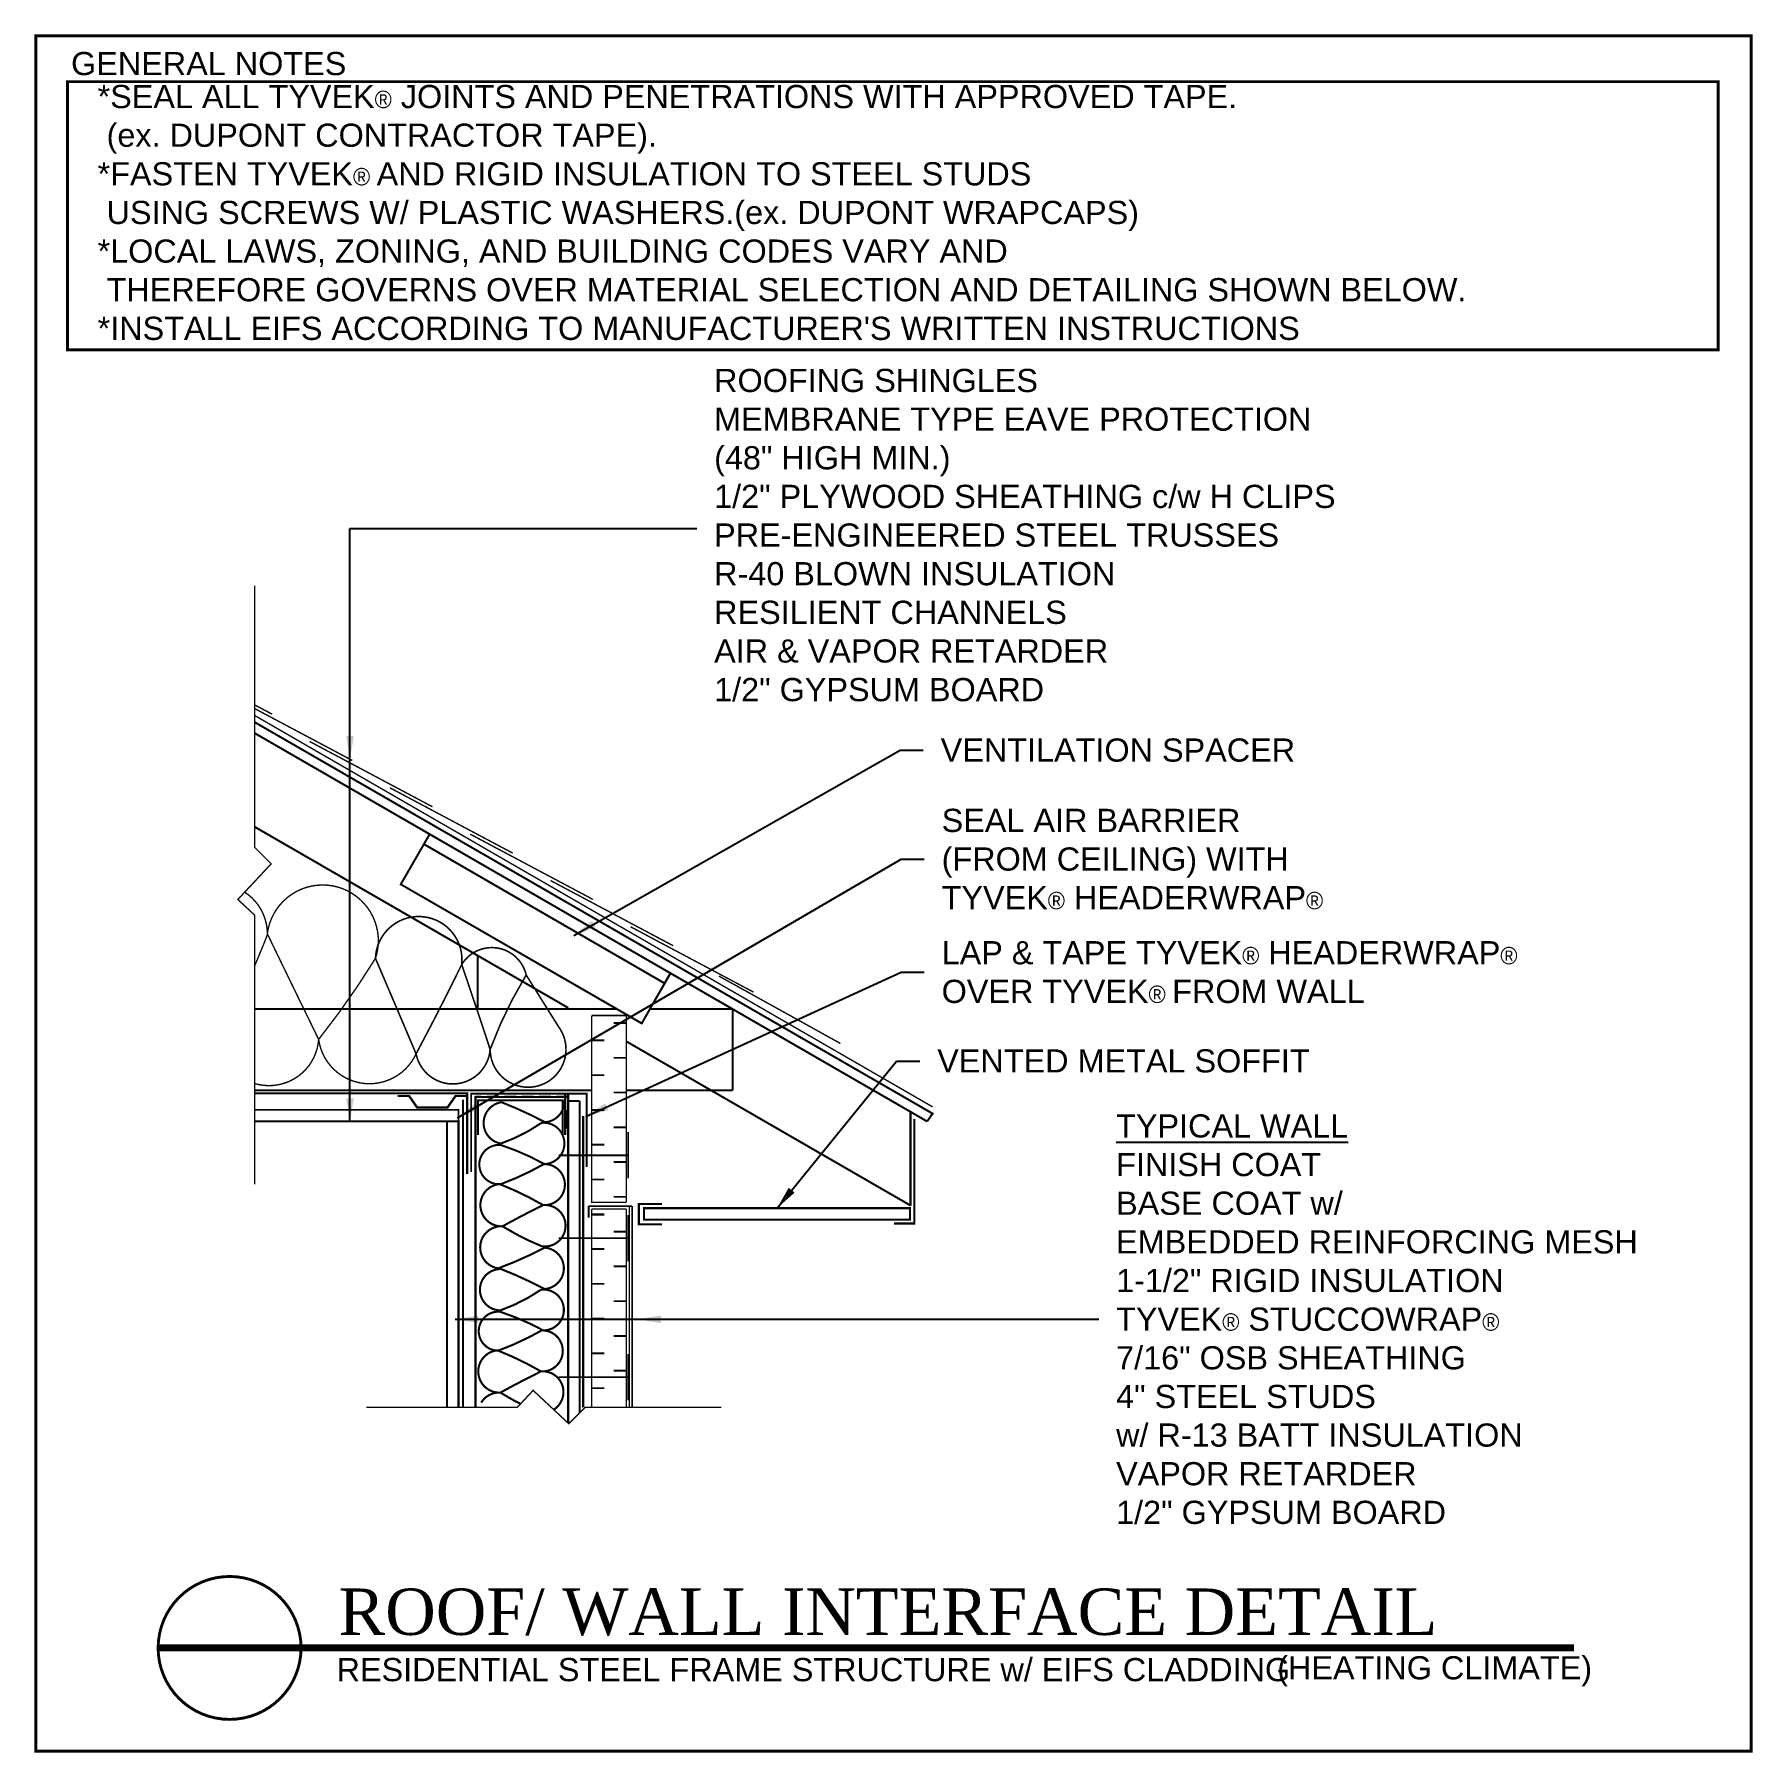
# Model space of a CAD drawing. Extents: x -11.2 to 62.9, y 241.7 to 315.8.
import ezdxf

# ---------------------------------------------------------------- set-up
doc = ezdxf.new("R2010")
doc.units = 0
doc.header["$MEASUREMENT"] = 0
for name, pattern in [('CENTER', [2, 1.25, -0.25, 0.25, -0.25]), ('DASHED', [0.75, 0.5, -0.25]), ('DASHED2', [0.375, 0.25, -0.125])]:
    doc.linetypes.add(name, pattern=pattern)
doc.layers.get('0').update_dxf_attribs({"linetype": 'CONTINUOUS'})
for name, color, linetype in [('CLADDING', 7, 'CONTINUOUS'), ('FASTENING', 1, 'CONTINUOUS'), ('INSULATION', 40, 'CONTINUOUS'), ('ROOFING', 7, 'CONTINUOUS'), ('STRUCTURE', 7, 'CONTINUOUS'), ('TEXT', 7, 'CONTINUOUS'), ('TITLE', 7, 'CONTINUOUS'), ('TYVEK', 5, 'DASHED'), ('VAPOURBARRIER', 114, 'CENTER')]:
    doc.layers.add(name, color=color, linetype=linetype)
doc.styles.add('DETAILS', font='sanss___.ttf', dxfattribs={"height": 1})
doc.styles.add('TITLE', font='TIMES.TTF', dxfattribs={"height": 2})
doc.dimstyles.new('TYVEKDETAILS', dxfattribs={"dimtxt": 1.5, "dimasz": 1, "dimexe": 0.75, "dimexo": 0.75, "dimgap": 0.75, "dimtad": 0, "dimtih": 1, "dimtoh": 1, "dimdec": 4, "dimzin": 0, "dimtxsty": 'DETAILS', "dimcen": 0.0625, "dimazin": 3, "dimtfac": 1, "dimtdec": 4, "dimtofl": 0, "dimtmove": 0, "dimatfit": 3, "dimtolj": 1, "dimtzin": 0})

# ---------------------------------------------------------------- blocks, each defined once
blk = doc.blocks.new('A$C7CAA776A')
at = {"layer": 'INSULATION', "const_width": 0.1}
blk.add_lwpolyline([(0, 0.55), (0.5, 0.55), (0.849, 0.05), (2.151, 0.05), (2.5, 0.55), (3, 0.55)], dxfattribs=at)

msp = doc.modelspace()

# ---------------------------------------------------------------- linework, layer by layer
at = {"const_width": 0.125}
msp.add_lwpolyline([(-11.187, 241.721), (62.813, 241.721), (62.813, 315.721), (-11.187, 315.721)], close=True, dxfattribs=at)
at = {"const_width": 0.06}
for points in [[(-1.741, 266.168), (-1.741, 277.781), (-2.471, 278.464), (-1.034, 280), (-1.741, 280.707), (-1.741, 292.006)], [(3.078, 256.556), (9.585, 256.556), (10.268, 257.286), (11.804, 255.849), (12.511, 256.556), (18.391, 256.556)]]:
    msp.add_lwpolyline(points, dxfattribs=at)
at = {"const_width": 0.125}
msp.add_lwpolyline([(-2.828, 249.258, -1), (-2.828, 243.092, -1), (-2.828, 249.258, -0.7496)], format="xyb", dxfattribs=at)
at = {"layer": 'CLADDING'}
for points, const_width in [([(12.663, 265.233), (12.663, 264.733)], 0.09), ([(14.538, 265.233), (12.663, 265.233)], 0.06), ([(14.413, 256.556), (14.413, 265.233)], 0.06), ([(14.538, 256.556), (14.538, 265.233)], 0.06)]:
    msp.add_lwpolyline(points, dxfattribs=dict(at, const_width=const_width))
at = {"layer": 'FASTENING'}
for points, const_width in [([(11.688, 269.383), (11.688, 268.583)], 0.09), ([(11.364, 267.429), (14.364, 267.429), (14.364, 268.429), (14.364, 266.429)], 0.08), ([(11.364, 263.853), (14.364, 263.853), (14.364, 264.853), (14.364, 262.853)], 0.08), ([(11.364, 257.853), (14.364, 257.853), (14.364, 258.853), (14.364, 256.853)], 0.08)]:
    msp.add_lwpolyline(points, dxfattribs=dict(at, const_width=const_width))
at = {"layer": 'INSULATION'}
for points, const_width in [([(-1.741, 275.615, 0.008162), (-1.2, 276.932, 0.260476), (-2.177, 278.779)], 0.06), ([(3.465, 275.923), (5.217, 271.804, -0.750964), (1.014, 272.428, 0.029589), (3.465, 275.923, 1.104742), (-1.2, 276.982, 0.000826), (1.014, 272.428, -0.48043), (-1.741, 270.522, -0.48043)], 0.06), ([(9.967, 275.205), (11.363, 272.974, -1.383864), (8.413, 271.999, -0.047854), (9.967, 275.205, 0.67395), (7.186, 275.657, -0.002227), (8.413, 271.999, -0.872232), (5.217, 271.804, 0.009277), (7.186, 275.657, 1.039145), (3.465, 275.923, -0.000971), (5.217, 271.804)], 0.069), ([(11.612, 269.796, -0.409831), (10.782, 268.855, 0.02843), (8.905, 269.716, 0.851525), (8.875, 267.933, 0.065918), (10.628, 268.825, -1.038538), (10.753, 267.048, 0.047671), (8.875, 267.871, 1.108572), (8.884, 266.186)], 0.0875), ([(8.732, 266.173, 0.052743), (8.884, 266.186, 0.04039), (10.73, 267.047, -1.044572), (10.699, 265.28, 0.036839), (8.823, 266.186, 0.978351), (8.946, 264.365, -0.011745), (10.699, 265.28, -1.122527), (10.638, 263.504, -0.042055), (8.946, 264.365, 0.955215), (8.761, 262.551, 0.033771), (10.761, 263.443, -0.932497), (10.761, 261.659, 0.02843), (8.884, 262.52, 1.006035), (8.853, 260.737, 0.065918), (10.607, 261.629, -1.071863), (10.699, 259.876, 0.044094), (8.853, 260.675, 1.029906), (8.717, 259.001)], 0.09), ([(8.64, 258.999, 0.052743), (8.793, 259.012, 0.04039), (10.639, 259.873, -1.044572), (10.608, 258.105, 0.036839), (8.731, 259.012, 0.978351), (8.854, 257.191, -0.011745), (10.608, 258.105, -0.785138), (11.155, 256.456, -0.713199)], 0.09), ([(9.723, 256.704, -0.02204), (8.854, 257.191, 0.275564), (8.026, 256.757)], 0.09)]:
    msp.add_lwpolyline(points, format="xyb", dxfattribs=dict(at, const_width=const_width))
at = {"layer": 'INSULATION', "color": 202}
for points, const_width in [([(14.288, 273.457), (12.788, 273.457)], 0.08), ([(12.788, 273.457), (12.788, 265.393), (14.288, 265.393)], 0.06), ([(14.288, 273.134), (13.738, 273.134)], 0.08), ([(14.288, 273.457), (14.288, 265.393)], 0.06), ([(13.338, 272.384), (12.788, 272.384)], 0.08), ([(14.288, 271.634), (13.738, 271.634)], 0.08), ([(13.338, 270.884), (12.788, 270.884)], 0.08), ([(14.288, 270.134), (13.738, 270.134)], 0.08), ([(14.288, 268.634), (13.738, 268.634)], 0.08), ([(13.338, 267.884), (12.788, 267.884)], 0.08), ([(14.288, 267.134), (13.738, 267.134)], 0.08), ([(13.338, 266.384), (12.788, 266.384)], 0.08), ([(14.288, 265.634), (13.738, 265.634)], 0.08), ([(13.338, 264.858), (12.788, 264.858)], 0.08), ([(14.288, 265.108), (12.788, 265.108)], 0.06), ([(12.788, 265.108), (12.788, 256.556)], 0.06), ([(14.288, 265.108), (14.288, 256.556)], 0.06), ([(14.288, 264.134), (13.738, 264.134)], 0.08), ([(13.338, 263.384), (12.788, 263.384)], 0.08), ([(14.288, 262.634), (13.738, 262.634)], 0.08), ([(13.338, 261.884), (12.788, 261.884)], 0.08), ([(14.288, 261.134), (13.738, 261.134)], 0.08), ([(13.338, 260.384), (12.788, 260.384)], 0.08), ([(14.288, 259.634), (13.738, 259.634)], 0.08), ([(13.338, 258.884), (12.788, 258.884)], 0.08), ([(14.288, 258.134), (13.738, 258.134)], 0.08), ([(13.338, 257.384), (12.788, 257.384)], 0.08)]:
    msp.add_lwpolyline(points, dxfattribs=dict(at, const_width=const_width))
at = {"layer": 'INSULATION', "const_width": 0.08}
for points in [[(13.338, 269.384), (12.788, 269.384)], [(13.338, 266.384), (12.788, 266.384)], [(13.338, 264.884), (12.788, 264.884)]]:
    msp.add_lwpolyline(points, dxfattribs=at)
at = {"layer": 'INSULATION', "color": 140, "const_width": 0.08}
msp.add_lwpolyline([(13.338, 261.884), (12.788, 261.884)], dxfattribs=at)
at = {"layer": 'ROOFING'}
for points, const_width in [([(-1.741, 286.109), (27.501, 269.226), (27.264, 268.889)], 0.09), ([(26.55, 265.26), (26.55, 269.302), (-1.741, 285.636)], 0.09), ([(27.264, 268.889), (-0.658, 285.01)], 0.09), ([(4.557, 279.113), (5.807, 281.278), (16.199, 275.278), (14.949, 273.113), (4.557, 279.113), (5.557, 280.845), (15.949, 274.845)], 0.08), ([(27.501, 269.226), (27.264, 268.889)], 0.09)]:
    msp.add_lwpolyline(points, dxfattribs=dict(at, const_width=const_width))
at = {"layer": 'ROOFING', "linetype": 'CENTER', "const_width": 0.06}
msp.add_lwpolyline([(27.501, 269.515), (-1.741, 286.398)], dxfattribs=at)
at = {"layer": 'ROOFING', "linetype": 'DASHED2'}
for points, const_width in [([(-1.741, 273.735), (13.872, 273.735)], 0.08), ([(15.308, 273.735), (18.872, 273.735)], 0.08), ([(18.872, 273.735), (18.872, 270.235)], 0.09), ([(14.288, 272.34), (26.55, 265.26)], 0.09), ([(18.872, 270.235), (14.288, 270.235)], 0.09)]:
    msp.add_lwpolyline(points, dxfattribs=dict(at, const_width=const_width))
at = {"layer": 'STRUCTURE'}
for p, q in [((4.557, 279.113), (5.807, 281.278)), ((15.949, 274.845), (5.557, 280.845)), ((14.949, 273.113), (4.557, 279.113)), ((14.949, 273.113), (16.199, 275.278)), ((11.779, 260.562), (11.779, 270.062)), ((11.779, 270.062), (11.779, 259.028)), ((11.779, 260.517), (11.779, 270.017)), ((11.779, 269.855), (11.779, 260.69)), ((11.779, 269.81), (11.779, 260.645)), ((26.55, 265.26), (26.55, 269.302)), ((26.527, 264.645), (26.527, 265.145))]:
    msp.add_line(p, q, dxfattribs=at)
for points, const_width in [([(-0.996, 286.458), (-1.741, 286.854)], 0.06), ([(2.465, 284.46), (-1.768, 286.71)], 0.06), ([(5.926, 282.461), (0.628, 285.278)], 0.06), ([(9.387, 280.463), (4.089, 283.28)], 0.06), ([(12.848, 278.465), (7.55, 281.282)], 0.06), ([(16.309, 276.467), (11.011, 279.284)], 0.06), ([(19.77, 274.469), (14.472, 277.285)], 0.06), ([(23.526, 272.25), (18.279, 275.159)], 0.06), ([(12.788, 270.235), (-1.741, 270.235)], 0.09), ([(7.779, 256.556), (7.779, 269.943), (11.779, 269.943), (11.779, 255.872)], 0.09), ([(7.886, 268.296), (7.886, 269.796), (11.537, 269.796), (11.537, 268.296)], 0.09), ([(11.779, 270.062), (11.779, 260.443)], 0.1), ([(11.779, 269.769), (11.779, 260.399)], 0.1), ([(-1.741, 268.89), (7.049, 268.89), (7.049, 269.39), (-1.741, 269.39)], 0.08), ([(11.779, 269.769), (12.279, 269.769)], 0.09), ([(12.279, 269.769), (12.279, 256.325)], 0.09), ([(6.549, 256.556), (6.549, 268.89), (7.049, 268.89), (7.049, 256.556)], 0.09), ([(25.839, 264.485), (26.714, 264.485), (26.714, 268.992)], 0.09), ([(15.825, 265.326), (14.825, 265.326), (14.825, 264.451), (15.825, 264.451)], 0.09), ([(15.052, 265.145), (15.052, 264.645), (26.527, 264.645), (26.527, 265.145), (15.052, 265.145)], 0.09), ([(11.779, 260.517), (11.779, 256.556)], 0.1)]:
    msp.add_lwpolyline(points, dxfattribs=dict(at, const_width=const_width))
at = {"layer": 'STRUCTURE', "linetype": 'DASHED2'}
for points, const_width in [([(11.779, 273.788), (-1.741, 281.594)], 0.09), ([(7.872, 273.735), (7.872, 276.044)], 0.08)]:
    msp.add_lwpolyline(points, dxfattribs=dict(at, const_width=const_width))
at = {"layer": 'TITLE', "const_width": 0.125}
msp.add_lwpolyline([(-9.822, 313.743), (61.386, 313.743), (61.386, 302.177), (-9.822, 302.177)], close=True, dxfattribs=at)
at = {"layer": 'TITLE', "const_width": 0.3}
msp.add_lwpolyline([(-5.911, 246.175), (55.175, 246.175)], dxfattribs=at)
at = {"layer": 'TYVEK'}
msp.add_line((11.779, 269.943), (7.779, 269.943), dxfattribs=at)
for points, const_width in [([(7.593, 266.708), (7.593, 270.089), (12.576, 270.089), (12.576, 266.924)], 0.08), ([(12.425, 269.118), (12.425, 261.027), (12.425, 256.556)], 0.09)]:
    msp.add_lwpolyline(points, dxfattribs=dict(at, const_width=const_width))
at = {"layer": 'VAPOURBARRIER', "const_width": 0.09}
for points in [[(7.422, 266.623), (7.422, 270.098), (-1.741, 270.098)], [(7.243, 269.826), (7.243, 256.556)], [(11.65, 268.301), (11.65, 270.098)]]:
    msp.add_lwpolyline(points, dxfattribs=at)

# ---------------------------------------------------------------- block references
at = {"layer": 'FASTENING'}
msp.add_blockref('A$C7CAA776A', (4.418, 269.435), dxfattribs=at)

# ---------------------------------------------------------------- texts
at = {"layer": 'TEXT', "insert": (-8.522, 313.601), "char_height": 0.99975, "width": 69.25, "attachment_point": 1, "style": 'DETAILS'}
msp.add_mtext("*SEAL ALL TYVEK{\\fSymbol|b0|i0|c2|p18;\\H0.7502x;â} JOINTS AND PENETRATIONS WITH APPROVED TAPE.\\P (ex. DUPONT CONTRACTOR TAPE).\\P{\\fSansSerif|b0|i0|c2|p0;*FASTEN TYVEK\\fSymbol|b0|i0|c2|p16;\\H0.7502x;â \\fSansSerif|b0|i0|c2|p0;\\H1.333x;AND RIGID INSULATION TO STEEL STUDS \\P USING SCREWS W/ PLASTIC WASHERS.}(ex. DUPONT WRAPCAPS)\\P*LOCAL LAWS, ZONING, AND BUILDING CODES VARY AND \\P THEREFORE GOVERNS OVER MATERIAL SELECTION AND DETAILING SHOWN BELOW.\\P{\\fSansSerif|b0|i0|c2|p0;*INSTALL EIFS ACCORDING TO MANUFACTURER'S WRITTEN INSTRUCTIONS}", dxfattribs=at)
at = {"layer": 'TEXT', "char_height": 1, "attachment_point": 4, "style": 'DETAILS'}
for s, insert in [('ROOFING SHINGLES \\PMEMBRANE TYPE EAVE PROTECTION \\P(48" HIGH MIN.)\\P1/2" PLYWOOD SHEATHING c/w H CLIPS\\PPRE-ENGINEERED STEEL TRUSSES\\PR-40 BLOWN INSULATION\\PRESILIENT CHANNELS\\PAIR & VAPOR RETARDER\\P1/2" GYPSUM BOARD', (18.075, 294.178)), ('VENTILATION SPACER', (27.849, 284.902)), ('SEAL AIR BARRIER\\P(FROM CEILING) WITH \\PTYVEK\\fSymbol|b0|i0|c2|p18;\\H0.75;Ò\\fSansSerif|b0|i0|c2|p2;\\H1; HEADERWRAP\\fSymbol|b0|i0|c2|p18;\\H0.75;Ò', (27.89, 280.204)), ('LAP & TAPE TYVEK\\fSymbol|b0|i0|c2|p18;\\H0.75;â\\fSansSerif|b0|i0|c2|p2;\\H1; HEADERWRAP\\fSymbol|b0|i0|c2|p18;\\H0.75;â\\fSansSerif|b0|i0|c2|p2;\\H1; \\POVER TYVEK\\fSymbol|b0|i0|c2|p18;\\H0.75;â \\fSansSerif|b0|i0|c2|p2;\\H1;FROM WALL', (27.89, 275.325)), ('\\A1;VENTED METAL SOFFIT', (27.699, 271.494)), ('\\LTYPICAL WALL\\P\\lFINISH COAT\\PBASE COAT w/\\PEMBEDDED REINFORCING MESH\\P1-1/2" RIGID INSULATION\\PTYVEK\\fSymbol|b0|i0|c2|p18;\\H0.75;â\\fSansSerif|b0|i0|c2|p2;\\H1; STUCCOWRAP\\fSymbol|b0|i0|c2|p18;\\H0.75;â\\P\\fSansSerif|b0|i0|c2|p2;\\H1;7/16" OSB SHEATHING\\P4" STEEL STUDS \\Pw/ R-13 BATT INSULATION\\PVAPOR RETARDER\\P1/2" GYPSUM BOARD', (35.416, 260.352))]:
    msp.add_mtext(s, dxfattribs=dict(at, insert=insert))
at = {"layer": 'TITLE'}
for s, insert, char_height, width, attachment_point, style in [('GENERAL NOTES', (-9.667, 315.024), 1, 19.25, 1, 'DETAILS'), ('ROOF/ WALL INTERFACE DETAIL', (1.871, 247.716), 2, 54.43787, 4, 'TITLE'), ('RESIDENTIAL STEEL FRAME STRUCTURE w/ EIFS CLADDING ', (1.788, 245.233), 1, 54.4375, 4, 'DETAILS'), ('(HEATING CLIMATE)', (42.367, 245.168), 1, 14.74941, 4, 'DETAILS')]:
    msp.add_mtext(s, dxfattribs=dict(at, insert=insert, char_height=char_height, width=width, attachment_point=attachment_point, style=style))

# ---------------------------------------------------------------- leaders
at = {"layer": 'ROOFING'}
msp.add_leader([(2.366, 284.512), (2.366, 294.46)], dimstyle='TYVEKDETAILS', dxfattribs=at)
at = {"layer": 'TEXT', "annotation_type": 0, "has_hookline": 1, "hookline_direction": 0}
for points, text_width in [([(2.366, 268.89), (2.366, 294.46), (17.325, 294.46)], 26.123), ([(12.017, 276.912), (26.099, 284.902), (27.099, 284.902)], 14.916), ([(7.004, 269.046), (26.14, 280.204), (27.14, 280.204)], 16.378), ([(12.537, 269.105), (26.14, 275.325), (27.14, 275.325)], 24.585), ([(20.788, 265.145), (25.949, 271.494), (26.949, 271.494)], 15.712), ([(14.778, 260.352), (34.666, 260.352)], 21.871)]:
    msp.add_leader(points, dimstyle='TYVEKDETAILS', dxfattribs=dict(at, text_width=text_width))
at = {"layer": 'TEXT'}
msp.add_leader([(6.904, 260.352), (23.879, 260.352)], dimstyle='TYVEKDETAILS', dxfattribs=at)

doc.saveas('drawing.dxf')
